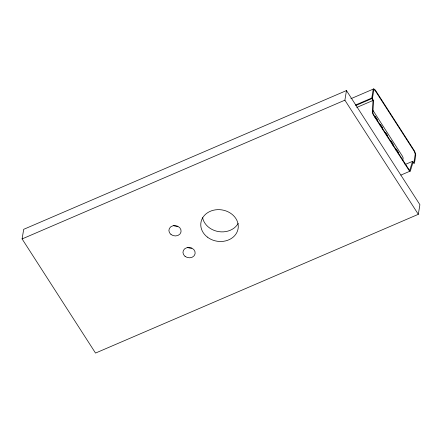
<?xml version="1.0" encoding="UTF-8"?>
<svg xmlns="http://www.w3.org/2000/svg" width="442" height="442" viewBox="0 0 442 442"><rect width="100%" height="100%" fill="white"/><g stroke="black" fill="none" stroke-linecap="round" stroke-linejoin="round"><path stroke-width="0.66" d="M373.661 88.93A4.205 1.376 66.7 0 0 373.181 89.621L371.932 97.168A3.696 1.21 66.7 0 0 372.059 97.92L372.197 98.467A3.884 1.271 66.7 0 0 373.004 100.472L372.313 111.859A3.249 1.061 66.7 0 0 373.335 114.898L408.944 170.258A3.249 1.061 66.7 0 0 410.358 170.993L412.944 162.557A3.818 1.249 66.7 0 0 414.452 163.258L415.695 155.706A4.205 1.376 66.7 0 0 415.591 154.109L414.939 152.031A4.53 1.481 66.7 0 0 414.187 150.501L375.728 90.698A4.542 1.486 66.7 0 0 374.595 89.323L373.661 88.925L350.865 98.726M22.1 238.934L23.691 229.326L346.473 90.566L419.9 204.707L418.309 214.32L95.527 353.075L22.1 238.934L344.882 100.174L346.473 90.566M375.054 117.655L375.269 116.351L377.446 119.738L377.23 121.047M380.181 125.633L380.396 124.324L382.579 127.716L382.363 129.02M385.435 133.793L385.651 132.489L387.827 135.876M392.966 145.501L393.181 144.191L390.999 140.805M396.032 150.274L396.253 148.971L398.43 152.357L398.214 153.661M402.772 160.302L403.082 158.44A1.84 0.602 66.7 0 0 402.347 156.065L372.877 110.257M412.513 161.347L409.839 170.032A2.149 0.702 66.7 0 1 409.027 169.645L373.451 114.345A2.149 0.702 66.7 0 1 372.877 112.638L373.578 100.826L373.142 99.953A2.724 0.89 66.7 0 1 372.495 97.958L373.777 90.262A3.16 1.033 66.7 0 1 374.087 89.941L374.589 90.091A3.381 1.105 66.7 0 1 375.418 90.958L414.021 150.96A3.381 1.105 66.7 0 1 414.74 152.507L415.077 153.661A3.16 1.033 66.7 0 1 415.176 154.617L413.922 162.308A2.724 0.89 66.7 0 1 412.999 161.905L412.513 161.347L405.021 164.568M355.65 104.969L372.059 97.92M355.793 105.522L372.197 98.467M356.771 107.45L373.004 100.472M400.833 175.12L410.198 171.093M344.882 100.174L418.309 214.32M238.166 223.398A18.835 15.846 9.4 0 1 218.624 231.608A18.835 15.846 9.4 0 1 202.607 217.674M191.651 248.177A6.144 5.171 9.4 0 1 187.535 247.332M177.579 226.31A6.144 5.171 9.4 0 1 173.468 225.464M207.309 237.061A18.835 15.846 9.4 0 0 237.962 229.376A18.835 15.846 9.4 0 0 213.304 210.265A18.835 15.846 9.4 0 0 207.309 237.061M171.01 234.503A6.144 5.171 9.4 0 0 181.01 231.995A6.144 5.171 9.4 0 0 172.966 225.763A6.144 5.171 9.4 0 0 171.01 234.503M185.076 256.371A6.144 5.171 9.4 0 0 195.077 253.863A6.144 5.171 9.4 0 0 187.032 247.63A6.144 5.171 9.4 0 0 185.076 256.371"/></g></svg>
